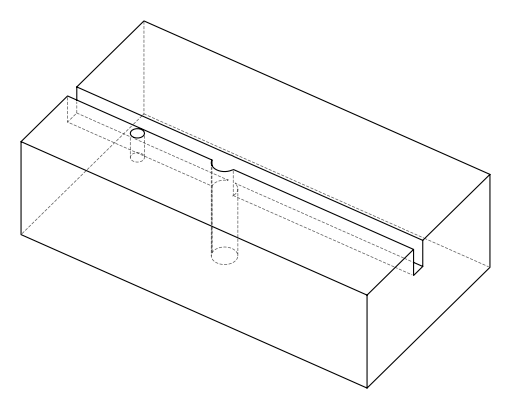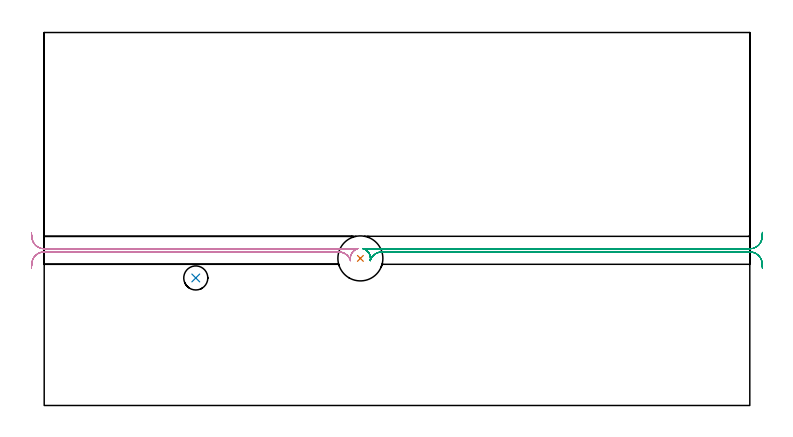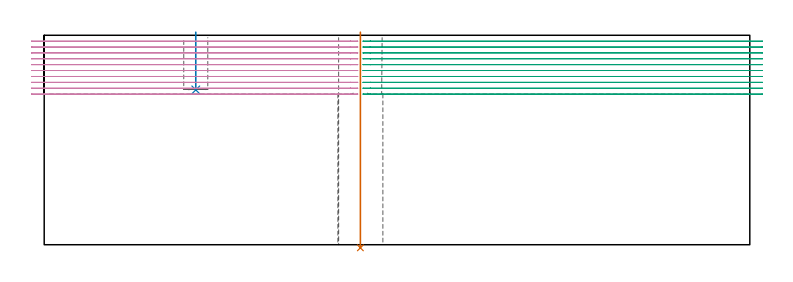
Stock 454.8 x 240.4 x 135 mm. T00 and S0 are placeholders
(PLAN: 4 operations, 2 tool changes, 20.6 min)
(1 INDEXABLE_INSERT_DRILL_THROUGH_HOLE_FROM_SOLID | STEP1HOLE | NXT0302_029 | 0.56 min | 89091 mm3)
(2 INDEXABLE_INSERT_DRILL_BLIND_HOLE_FROM_SOLID | STEP1POCKET | NXT0302_002 | 0.15 min | 6589 mm3)
(3 MILL_RECTANGULAR_SLOT | SLOT_RECTANGULAR | NXT0201_012 | Follow Part, ap 4, ae 75% | 10.88 min | 162955 mm3)
(4 MILL_RECTANGULAR_SLOT_1 | SLOT_RECTANGULAR_1 | NXT0201_012 | Follow Part, ap 4, ae 75% | 8.98 min | 130799 mm3)
(TOOL NXT0302_029 | Index. Insert Drill 29mm [880-D2900L32-05] | D29 PA176 FL145 Z2)
(TOOL NXT0302_002 | Index. Insert Drill 15.5mm [880-D1550L20-05] | D15.5 PA176 FL78 Z2)
(TOOL NXT0201_012 | ENDMILL 16mm [2P460-1600-NA 1630] | D16 FL38 Z6)
(OP 1 INDEXABLE_INSERT_DRILL_THROUGH_HOLE_FROM_SOLID)
G17 G21 G94 G90
T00 M6
G54
G17 G0 G90 X203.8 Y94.8 S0 M3
G43 Z145. H1
G94 G81 G98 Z-2.006 F250. R137.
G80
M5
M2
(OP 2 INDEXABLE_INSERT_DRILL_BLIND_HOLE_FROM_SOLID)
G17 G21 G94 G90
T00 M6
G54
G17 G0 G90 X97.7 Y82.2 S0 M3
G43 Z145. H1
G94 G81 G98 Z99.8 F250. R137.
G80
M5
M2
(OP 3 MILL_RECTANGULAR_SLOT)
G17 G21 G94 G90
T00 M6
G54
G17 G0 G90 X462.94 Y111.596 S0 M3
G43 Z145. H1
Z131.21
G94 G1 X462.79 Y108.6 F250.
G2 X454.8 Y101. R8. F500.
G1 X205.916
X205.469 Y101.093
X205.466 Y101.083
G2 X210.138 Y93.356 R6.5
G1 X210.147 Y93.354
G2 X217.793 Y99. R8.
G1 X454.8
G2 X462.79 Y91.4 R8.
G1 X462.94 Y88.404 F250.
G0 Y111.596 Z127.42
G1 X462.79 Y108.6
G2 X454.8 Y101. R8. F500.
G1 X205.916
X205.469 Y101.093
X205.466 Y101.083
G2 X210.138 Y93.356 R6.5
G1 X210.147 Y93.354
G2 X217.793 Y99. R8.
G1 X454.8
G2 X462.79 Y91.4 R8.
G1 X462.94 Y88.404 F250.
G0 Y111.596 Z123.63
G1 X462.79 Y108.6
G2 X454.8 Y101. R8. F500.
G1 X205.916
X205.469 Y101.093
X205.466 Y101.083
G2 X210.138 Y93.356 R6.5
G1 X210.147 Y93.354
G2 X217.793 Y99. R8.
G1 X454.8
G2 X462.79 Y91.4 R8.
G1 X462.94 Y88.404 F250.
G0 Y111.596 Z119.84
G1 X462.79 Y108.6
G2 X454.8 Y101. R8. F500.
G1 X205.916
X205.469 Y101.093
X205.466 Y101.083
G2 X210.138 Y93.356 R6.5
G1 X210.147 Y93.354
G2 X217.793 Y99. R8.
G1 X454.8
G2 X462.79 Y91.4 R8.
G1 X462.94 Y88.404 F250.
G0 Y111.596 Z116.05
G1 X462.79 Y108.6
G2 X454.8 Y101. R8. F500.
G1 X205.916
X205.469 Y101.093
X205.466 Y101.083
G2 X210.138 Y93.356 R6.5
G1 X210.147 Y93.354
G2 X217.793 Y99. R8.
G1 X454.8
G2 X462.79 Y91.4 R8.
G1 X462.94 Y88.404 F250.
G0 Y111.596 Z112.26
G1 X462.79 Y108.6
G2 X454.8 Y101. R8. F500.
G1 X205.916
X205.469 Y101.093
X205.466 Y101.083
G2 X210.138 Y93.356 R6.5
G1 X210.147 Y93.354
G2 X217.793 Y99. R8.
G1 X454.8
G2 X462.79 Y91.4 R8.
G1 X462.94 Y88.404 F250.
G0 Y111.596 Z108.47
G1 X462.79 Y108.6
G2 X454.8 Y101. R8. F500.
G1 X205.916
X205.469 Y101.093
X205.466 Y101.083
G2 X210.138 Y93.356 R6.5
G1 X210.147 Y93.354
G2 X217.793 Y99. R8.
G1 X454.8
G2 X462.79 Y91.4 R8.
G1 X462.94 Y88.404 F250.
G0 Y111.596 Z104.68
G1 X462.79 Y108.6
G2 X454.8 Y101. R8. F500.
G1 X205.916
X205.469 Y101.093
X205.466 Y101.083
G2 X210.138 Y93.356 R6.5
G1 X210.147 Y93.354
G2 X217.793 Y99. R8.
G1 X454.8
G2 X462.79 Y91.4 R8.
G1 X462.94 Y88.404 F250.
G0 Y111.596 Z100.89
G1 X462.79 Y108.6
G2 X454.8 Y101. R8. F500.
G1 X205.916
X205.469 Y101.093
X205.466 Y101.083
G2 X210.138 Y93.356 R6.5
G1 X210.147 Y93.354
G2 X217.793 Y99. R8.
G1 X454.8
G2 X462.79 Y91.4 R8.
G1 X462.94 Y88.404 F250.
G0 Y111.596 Z97.1
G1 X462.79 Y108.6
G2 X454.8 Y101. R8. F500.
G1 X205.916
X205.469 Y101.093
X205.466 Y101.083
G2 X210.138 Y93.356 R6.5
G1 X210.147 Y93.354
G2 X217.793 Y99. R8.
G1 X454.8
G2 X462.79 Y91.4 R8.
G1 X462.94 Y88.404 F250.
G0 Z145.
M5
M2
(OP 4 MILL_RECTANGULAR_SLOT_1)
G17 G21 G94 G90
T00 M6
G54
G17 G0 G90 X-8.23 Y88.703 S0 M3
G43 Z145. H1
Z131.21
G94 G1 X-7.97 Y91.692 F250.
G2 X0. Y99. R8. F500.
G1 X189.807
G2 X197.453 Y93.354 R8.
G1 X197.462 Y93.356
G2 X202.134 Y101.083 R6.5
G1 X202.131 Y101.093
X201.684 Y101.
X0.
G2 X-7.97 Y108.308 R8.
G1 X-8.23 Y111.297 F250.
G0 Y88.703 Z127.42
G1 X-7.97 Y91.692
G2 X0. Y99. R8. F500.
G1 X189.807
G2 X197.453 Y93.354 R8.
G1 X197.462 Y93.356
G2 X202.134 Y101.083 R6.5
G1 X202.131 Y101.093
X201.684 Y101.
X0.
G2 X-7.97 Y108.308 R8.
G1 X-8.23 Y111.297 F250.
G0 Y88.703 Z123.63
G1 X-7.97 Y91.692
G2 X0. Y99. R8. F500.
G1 X189.807
G2 X197.453 Y93.354 R8.
G1 X197.462 Y93.356
G2 X202.134 Y101.083 R6.5
G1 X202.131 Y101.093
X201.684 Y101.
X0.
G2 X-7.97 Y108.308 R8.
G1 X-8.23 Y111.297 F250.
G0 Y88.703 Z119.84
G1 X-7.97 Y91.692
G2 X0. Y99. R8. F500.
G1 X189.807
G2 X197.453 Y93.354 R8.
G1 X197.462 Y93.356
G2 X202.134 Y101.083 R6.5
G1 X202.131 Y101.093
X201.684 Y101.
X0.
G2 X-7.97 Y108.308 R8.
G1 X-8.23 Y111.297 F250.
G0 Y88.703 Z116.05
G1 X-7.97 Y91.692
G2 X0. Y99. R8. F500.
G1 X189.807
G2 X197.453 Y93.354 R8.
G1 X197.462 Y93.356
G2 X202.134 Y101.083 R6.5
G1 X202.131 Y101.093
X201.684 Y101.
X0.
G2 X-7.97 Y108.308 R8.
G1 X-8.23 Y111.297 F250.
G0 Y88.703 Z112.26
G1 X-7.97 Y91.692
G2 X0. Y99. R8. F500.
G1 X189.807
G2 X197.453 Y93.354 R8.
G1 X197.462 Y93.356
G2 X202.134 Y101.083 R6.5
G1 X202.131 Y101.093
X201.684 Y101.
X0.
G2 X-7.97 Y108.308 R8.
G1 X-8.23 Y111.297 F250.
G0 Y88.703 Z108.47
G1 X-7.97 Y91.692
G2 X0. Y99. R8. F500.
G1 X189.807
G2 X197.453 Y93.354 R8.
G1 X197.462 Y93.356
G2 X202.134 Y101.083 R6.5
G1 X202.131 Y101.093
X201.684 Y101.
X0.
G2 X-7.97 Y108.308 R8.
G1 X-8.23 Y111.297 F250.
G0 Y88.703 Z104.68
G1 X-7.97 Y91.692
G2 X0. Y99. R8. F500.
G1 X189.807
G2 X197.453 Y93.354 R8.
G1 X197.462 Y93.356
G2 X202.134 Y101.083 R6.5
G1 X202.131 Y101.093
X201.684 Y101.
X0.
G2 X-7.97 Y108.308 R8.
G1 X-8.23 Y111.297 F250.
G0 Y88.703 Z100.89
G1 X-7.97 Y91.692
G2 X0. Y99. R8. F500.
G1 X189.807
G2 X197.453 Y93.354 R8.
G1 X197.462 Y93.356
G2 X202.134 Y101.083 R6.5
G1 X202.131 Y101.093
X201.684 Y101.
X0.
G2 X-7.97 Y108.308 R8.
G1 X-8.23 Y111.297 F250.
G0 Y88.703 Z97.1
G1 X-7.97 Y91.692
G2 X0. Y99. R8. F500.
G1 X189.807
G2 X197.453 Y93.354 R8.
G1 X197.462 Y93.356
G2 X202.134 Y101.083 R6.5
G1 X202.131 Y101.093
X201.684 Y101.
X0.
G2 X-7.97 Y108.308 R8.
G1 X-8.23 Y111.297 F250.
G0 Z145.
M5
M2
